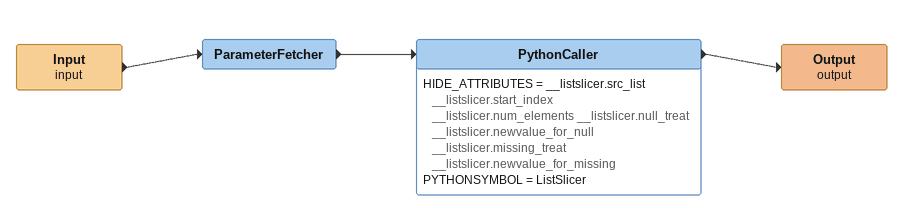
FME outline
Input (input)
    -> ParameterFetcher
ParameterFetcher
    -> PythonCaller
PythonCaller
    HIDE_ATTRIBUTES = __listslicer.src_list __listslicer.start_index __listslicer.num_elements __listslicer.null_treat __listslicer.newvalue_for_null __listslicer.missing_treat __listslicer.newvalue_for_missing
    PYTHONSYMBOL = ListSlicer
    -> Output (output)
Output (output)
